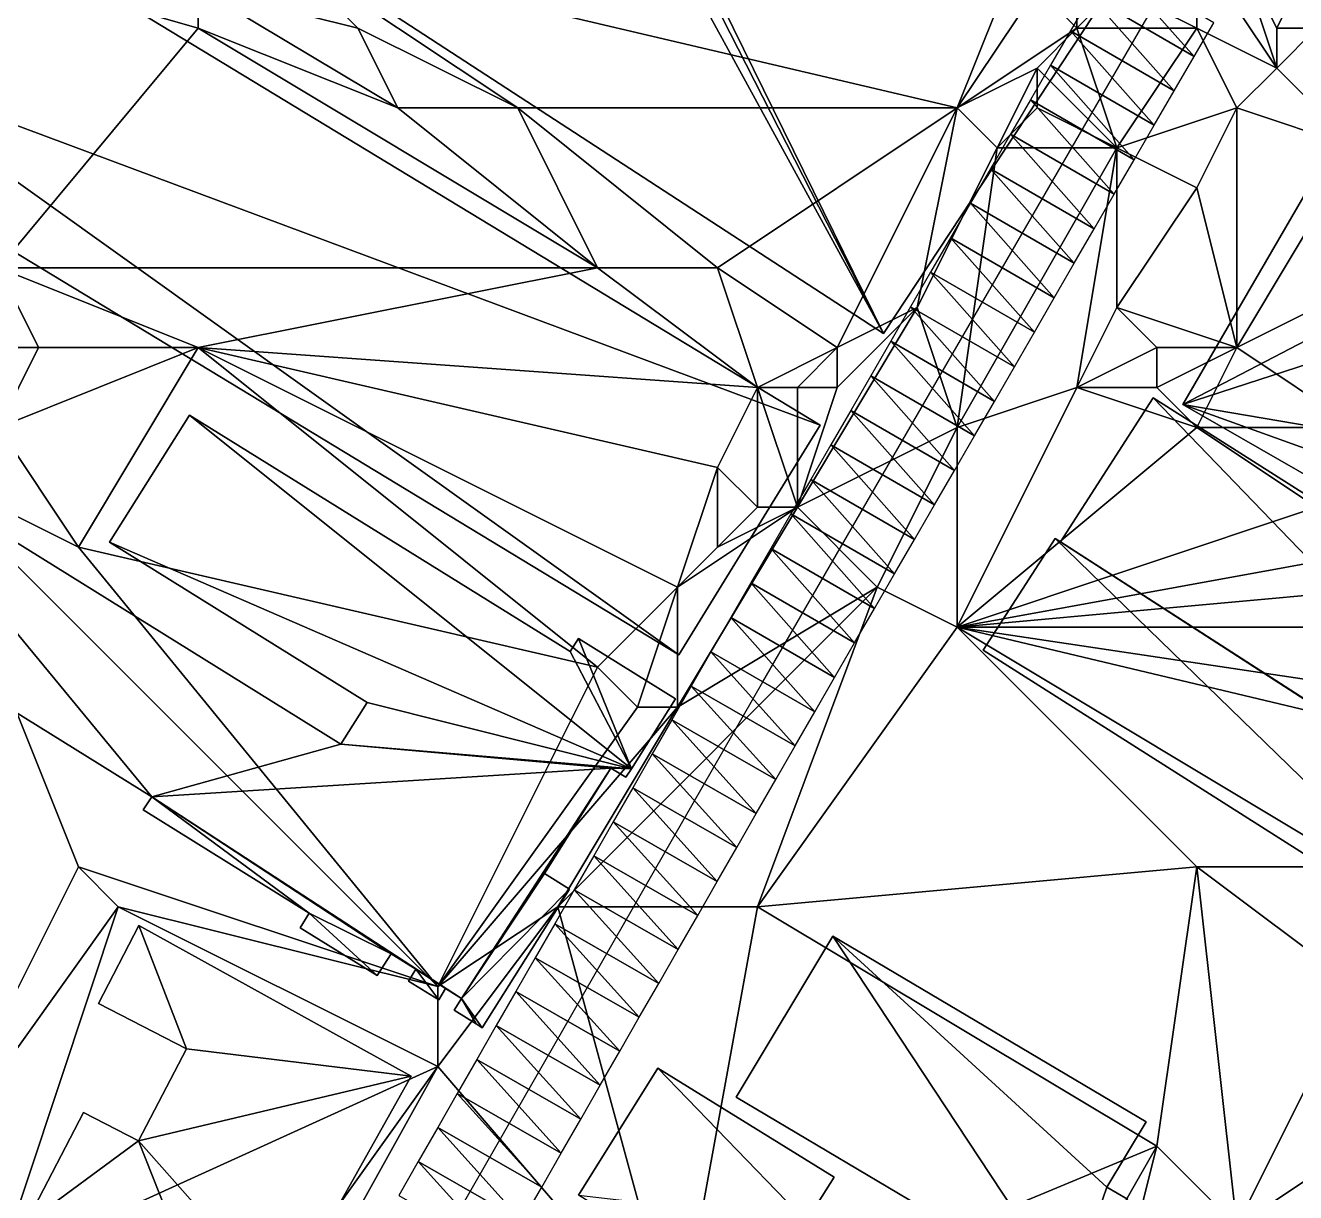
# Model space of a CAD drawing. Header units: metres. Extents: x -1103 to 901, y -902 to 905.
# Drawn here: x -886.7 to -823.1, y -72.3 to -13.9 of the extents above; entities that cross this region are included whole.
import ezdxf

# ---------------------------------------------------------------- set-up
doc = ezdxf.new("R2010")
doc.units = ezdxf.units.M
for name, color, linetype in [('OSM_BUILDING_FOOTPRINTS', 7, 'CONTINUOUS'), ('OSM_BUILDING_ROOFS', 1, 'CONTINUOUS'), ('OSM_BUILDING_WALLS', 8, 'CONTINUOUS'), ('OSM_ROAD_AXES', 2, 'CONTINUOUS'), ('OSM_ROAD_SURFACE', 9, 'CONTINUOUS'), ('OSM_TERRAIN', 3, 'CONTINUOUS')]:
    doc.layers.add(name, color=color, linetype=linetype)

msp = doc.modelspace()

# ---------------------------------------------------------------- linework, layer by layer
at = {"layer": 'OSM_BUILDING_FOOTPRINTS'}
for points in [[(-883.181, -3.579, 16.852), (-869.265, 17.51, 16.852), (-866.722, 15.852, 16.852), (-866.236, 16.581, 16.852), (-829.294, -7.471, 16.852), (-843.686, -29.291, 16.852), (-883.181, -3.579, 16.852)], [(-897.33, -14.594, 20.009), (-892.256, -6.344, 20.009), (-846.858, -33.88, 20.009), (-853.932, -45.393, 20.009), (-897.33, -19.073, 20.009), (-895.329, -15.811, 20.009), (-897.33, -14.594, 20.009)], [(-821.026, -19.625, 17.142), (-812.592, -24.469, 17.142), (-808.192, -26.99, 17.142), (-808.026, -26.691, 17.142), (-806.302, -27.676, 17.142), (-808.203, -30.949, 17.142), (-809.983, -29.921, 17.142), (-809.961, -29.876, 17.142), (-813.421, -27.897, 17.142), (-817.411, -34.776, 17.142), (-807.396, -40.515, 17.142), (-809.386, -43.932, 17.142), (-828.708, -32.852, 17.142), (-821.026, -19.625, 17.142)], [(-838.689, -45.16, 19.183), (-835.097, -39.565, 19.183), (-834.832, -39.73, 19.183), (-830.189, -32.52, 19.183), (-799.448, -52.027, 19.183), (-804.224, -59.448, 19.183), (-808.214, -56.905, 19.183), (-811.685, -62.301, 19.183), (-838.689, -45.16, 19.183)], [(-882.992, -62.856, 20.178), (-880.969, -58.941, 20.178), (-867.329, -66.483, 20.178), (-873.74, -77.907, 20.178), (-877.2, -79.289, 20.178), (-886.64, -73.893, 20.178), (-883.744, -68.308, 20.178), (-880.991, -69.723, 20.178), (-878.593, -65.112, 20.178), (-882.992, -62.856, 20.178)], [(-851.058, -67.533, 20.07), (-846.217, -59.482, 20.07), (-830.542, -68.782, 20.07), (-832.499, -72.045, 20.07), (-831.471, -72.653, 20.07), (-834.356, -77.453, 20.07), (-851.058, -67.533, 20.07)], [(-850.14, -77.895, 20.048), (-858.961, -72.443, 20.048), (-854.982, -66.095, 20.048), (-846.161, -71.547, 20.048), (-847.565, -73.77, 20.048), (-846.172, -74.633, 20.048), (-848.759, -78.758, 20.048), (-850.14, -77.895, 20.048)]]:
    msp.add_polyline3d(points, close=True, dxfattribs=at)
msp.add_polyline3d([(-894.765, -35.009, 20.182), (-870.855, -49.861, 20.182), (-869.54, -47.771, 20.182), (-882.44, -39.753, 20.182), (-878.427, -33.383, 20.182), (-859.371, -45.227, 20.182), (-858.951, -44.564, 20.182), (-854.098, -47.583, 20.182), (-854.098, -47.583, 20.182), (-856.309, -51.088, 20.182), (-856.585, -51.52, 20.182), (-857.337, -51.055, 20.182), (-860.664, -56.341, 20.182), (-859.415, -57.116, 20.182), (-863.781, -64.061, 20.182), (-864.079, -63.873, 20.182), (-865.185, -63.187, 20.182), (-864.809, -62.601, 20.182), (-865.616, -62.103, 20.182), (-865.958, -62.667, 20.182), (-867.473, -61.727, 20.182), (-867.097, -61.13, 20.182), (-867.329, -60.986, 20.182), (-868.346, -60.356, 20.182), (-869.042, -61.451, 20.182), (-872.9, -59.051, 20.182), (-872.447, -58.321, 20.182), (-880.748, -53.157, 20.182), (-880.328, -52.493, 20.182), (-908.317, -35.109, 20.182)], dxfattribs=at)
at = {"layer": 'OSM_BUILDING_ROOFS'}
for points in [[(-869.265, 17.51, 60.452), (-883.181, -3.579, 60.452), (-843.686, -29.291, 60.452)], [(-843.686, -29.291, 60.452), (-866.722, 15.852, 60.452), (-869.265, 17.51, 60.452)], [(-843.686, -29.291, 60.452), (-866.236, 16.581, 60.452), (-866.722, 15.852, 60.452)], [(-843.686, -29.291, 60.452), (-829.294, -7.471, 60.452), (-866.236, 16.581, 60.452)], [(-895.329, -15.811, 44.409), (-846.858, -33.88, 44.409), (-892.256, -6.344, 44.409)], [(-895.329, -15.811, 44.409), (-897.33, -19.073, 44.409), (-853.932, -45.393, 44.409)], [(-895.329, -15.811, 44.409), (-853.932, -45.393, 44.409), (-846.858, -33.88, 44.409)], [(-812.592, -24.469, 28.742), (-821.026, -19.625, 28.742), (-828.708, -32.852, 28.742)], [(-812.592, -24.469, 28.742), (-828.708, -32.852, 28.742), (-813.421, -27.897, 28.742)], [(-828.708, -32.852, 28.742), (-817.411, -34.776, 28.742), (-813.421, -27.897, 28.742)], [(-804.224, -59.448, 40.383), (-830.189, -32.52, 40.383), (-834.832, -39.73, 40.383)], [(-804.224, -59.448, 40.383), (-799.448, -52.027, 40.383), (-830.189, -32.52, 40.383)], [(-828.708, -32.852, 28.742), (-809.386, -43.932, 28.742), (-807.396, -40.515, 28.742)], [(-828.708, -32.852, 28.742), (-807.396, -40.515, 28.742), (-817.411, -34.776, 28.742)], [(-856.309, -51.088, 41.382), (-878.427, -33.383, 41.382), (-882.44, -39.753, 41.382)], [(-856.309, -51.088, 41.382), (-859.371, -45.227, 41.382), (-878.427, -33.383, 41.382)], [(-894.765, -35.009, 41.382), (-908.317, -35.109, 41.382), (-880.328, -52.493, 41.382)], [(-880.328, -52.493, 41.382), (-870.855, -49.861, 41.382), (-894.765, -35.009, 41.382)], [(-856.309, -51.088, 41.382), (-882.44, -39.753, 41.382), (-869.54, -47.771, 41.382)], [(-835.097, -39.565, 40.383), (-838.689, -45.16, 40.383), (-811.685, -62.301, 40.383)], [(-835.097, -39.565, 40.383), (-811.685, -62.301, 40.383), (-808.214, -56.905, 40.383)], [(-835.097, -39.565, 40.383), (-808.214, -56.905, 40.383), (-804.224, -59.448, 40.383)], [(-804.224, -59.448, 40.383), (-834.832, -39.73, 40.383), (-835.097, -39.565, 40.383)], [(-856.309, -51.088, 41.382), (-858.951, -44.564, 41.382), (-859.371, -45.227, 41.382)], [(-856.309, -51.088, 41.382), (-854.098, -47.583, 41.382), (-858.951, -44.564, 41.382)], [(-856.309, -51.088, 41.382), (-869.54, -47.771, 41.382), (-870.855, -49.861, 41.382)], [(-880.328, -52.493, 41.382), (-857.337, -51.055, 41.382), (-870.855, -49.861, 41.382)], [(-857.337, -51.055, 41.382), (-856.309, -51.088, 41.382), (-870.855, -49.861, 41.382)], [(-880.328, -52.493, 41.382), (-864.809, -62.601, 41.382), (-857.337, -51.055, 41.382)], [(-864.809, -62.601, 41.382), (-860.664, -56.341, 41.382), (-857.337, -51.055, 41.382)], [(-857.337, -51.055, 41.382), (-856.585, -51.52, 41.382), (-856.309, -51.088, 41.382)], [(-880.328, -52.493, 41.382), (-880.748, -53.157, 41.382), (-872.447, -58.321, 41.382)], [(-880.328, -52.493, 41.382), (-872.447, -58.321, 41.382), (-868.346, -60.356, 41.382)], [(-880.328, -52.493, 41.382), (-868.346, -60.356, 41.382), (-867.097, -61.13, 41.382)], [(-880.328, -52.493, 41.382), (-867.097, -61.13, 41.382), (-864.809, -62.601, 41.382)], [(-864.809, -62.601, 41.382), (-859.415, -57.116, 41.382), (-860.664, -56.341, 41.382)], [(-864.809, -62.601, 41.382), (-863.781, -64.061, 41.382), (-859.415, -57.116, 41.382)], [(-872.447, -58.321, 41.382), (-872.9, -59.051, 41.382), (-869.042, -61.451, 41.382)], [(-872.447, -58.321, 41.382), (-869.042, -61.451, 41.382), (-868.346, -60.356, 41.382)], [(-880.969, -58.941, 28.578), (-882.992, -62.856, 28.578), (-878.593, -65.112, 28.578)], [(-867.329, -66.483, 28.578), (-880.969, -58.941, 28.578), (-878.593, -65.112, 28.578)], [(-846.217, -59.482, 47.67), (-851.058, -67.533, 47.67), (-834.356, -77.453, 47.67)], [(-832.499, -72.045, 47.67), (-830.542, -68.782, 47.67), (-846.217, -59.482, 47.67)], [(-832.499, -72.045, 47.67), (-846.217, -59.482, 47.67), (-834.356, -77.453, 47.67)], [(-868.346, -60.356, 41.382), (-867.329, -60.986, 41.382), (-867.097, -61.13, 41.382)], [(-867.097, -61.13, 41.382), (-867.473, -61.727, 41.382), (-865.958, -62.667, 41.382)], [(-867.097, -61.13, 41.382), (-865.958, -62.667, 41.382), (-865.616, -62.103, 41.382)], [(-867.097, -61.13, 41.382), (-865.616, -62.103, 41.382), (-864.809, -62.601, 41.382)], [(-864.809, -62.601, 41.382), (-865.185, -63.187, 41.382), (-864.079, -63.873, 41.382)], [(-864.809, -62.601, 41.382), (-864.079, -63.873, 41.382), (-863.781, -64.061, 41.382)], [(-867.329, -66.483, 28.578), (-878.593, -65.112, 28.578), (-880.991, -69.723, 28.578)], [(-847.565, -73.77, 30.048), (-854.982, -66.095, 30.048), (-858.961, -72.443, 30.048)], [(-847.565, -73.77, 30.048), (-846.161, -71.547, 30.048), (-854.982, -66.095, 30.048)], [(-880.991, -69.723, 28.578), (-873.74, -77.907, 28.578), (-867.329, -66.483, 28.578)], [(-880.991, -69.723, 28.578), (-883.744, -68.308, 28.578), (-886.64, -73.893, 28.578)], [(-880.991, -69.723, 28.578), (-886.64, -73.893, 28.578), (-877.2, -79.289, 28.578)], [(-880.991, -69.723, 28.578), (-877.2, -79.289, 28.578), (-873.74, -77.907, 28.578)], [(-834.356, -77.453, 47.67), (-831.471, -72.653, 47.67), (-832.499, -72.045, 47.67)]]:
    msp.add_3dface(points, dxfattribs=at)
at = {"layer": 'OSM_BUILDING_WALLS'}
for points in [[(-883.181, -3.579, 16.852), (-843.686, -29.291, 16.852), (-843.686, -29.291, 60.452)], [(-883.181, -3.579, 16.852), (-843.686, -29.291, 60.452), (-883.181, -3.579, 60.452)], [(-846.858, -33.88, 20.009), (-892.256, -6.344, 20.009), (-892.256, -6.344, 44.409)], [(-846.858, -33.88, 20.009), (-892.256, -6.344, 44.409), (-846.858, -33.88, 44.409)], [(-843.686, -29.291, 16.852), (-829.294, -7.471, 16.852), (-829.294, -7.471, 60.452)], [(-843.686, -29.291, 16.852), (-829.294, -7.471, 60.452), (-843.686, -29.291, 60.452)], [(-897.33, -19.073, 20.009), (-853.932, -45.393, 20.009), (-853.932, -45.393, 44.409)], [(-897.33, -19.073, 20.009), (-853.932, -45.393, 44.409), (-897.33, -19.073, 44.409)], [(-821.026, -19.625, 17.142), (-828.708, -32.852, 17.142), (-828.708, -32.852, 28.742)], [(-821.026, -19.625, 17.142), (-828.708, -32.852, 28.742), (-821.026, -19.625, 28.742)], [(-830.189, -32.52, 19.183), (-834.832, -39.73, 19.183), (-834.832, -39.73, 40.383)], [(-830.189, -32.52, 19.183), (-834.832, -39.73, 40.383), (-830.189, -32.52, 40.383)], [(-799.448, -52.027, 19.183), (-830.189, -32.52, 19.183), (-830.189, -32.52, 40.383)], [(-799.448, -52.027, 19.183), (-830.189, -32.52, 40.383), (-799.448, -52.027, 40.383)], [(-828.708, -32.852, 17.142), (-809.386, -43.932, 17.142), (-809.386, -43.932, 28.742)], [(-828.708, -32.852, 17.142), (-809.386, -43.932, 28.742), (-828.708, -32.852, 28.742)], [(-878.427, -33.383, 20.182), (-882.44, -39.753, 20.182), (-882.44, -39.753, 41.382)], [(-878.427, -33.383, 20.182), (-882.44, -39.753, 41.382), (-878.427, -33.383, 41.382)], [(-859.371, -45.227, 20.182), (-878.427, -33.383, 20.182), (-878.427, -33.383, 41.382)], [(-859.371, -45.227, 20.182), (-878.427, -33.383, 41.382), (-859.371, -45.227, 41.382)], [(-853.932, -45.393, 20.009), (-846.858, -33.88, 20.009), (-846.858, -33.88, 44.409)], [(-853.932, -45.393, 20.009), (-846.858, -33.88, 44.409), (-853.932, -45.393, 44.409)], [(-908.317, -35.109, 20.182), (-880.328, -52.493, 20.182), (-880.328, -52.493, 41.382)], [(-908.317, -35.109, 20.182), (-880.328, -52.493, 41.382), (-908.317, -35.109, 41.382)], [(-870.855, -49.861, 20.182), (-894.765, -35.009, 20.182), (-894.765, -35.009, 41.382)], [(-870.855, -49.861, 20.182), (-894.765, -35.009, 41.382), (-870.855, -49.861, 41.382)], [(-882.44, -39.753, 20.182), (-869.54, -47.771, 20.182), (-869.54, -47.771, 41.382)], [(-882.44, -39.753, 20.182), (-869.54, -47.771, 41.382), (-882.44, -39.753, 41.382)], [(-835.097, -39.565, 19.183), (-838.689, -45.16, 19.183), (-838.689, -45.16, 40.383)], [(-835.097, -39.565, 19.183), (-838.689, -45.16, 40.383), (-835.097, -39.565, 40.383)], [(-834.832, -39.73, 19.183), (-835.097, -39.565, 19.183), (-835.097, -39.565, 40.383)], [(-834.832, -39.73, 19.183), (-835.097, -39.565, 40.383), (-834.832, -39.73, 40.383)], [(-858.951, -44.564, 20.182), (-859.371, -45.227, 20.182), (-859.371, -45.227, 41.382)], [(-858.951, -44.564, 20.182), (-859.371, -45.227, 41.382), (-858.951, -44.564, 41.382)], [(-854.098, -47.583, 20.182), (-858.951, -44.564, 20.182), (-858.951, -44.564, 41.382)], [(-854.098, -47.583, 20.182), (-858.951, -44.564, 41.382), (-854.098, -47.583, 41.382)], [(-838.689, -45.16, 19.183), (-811.685, -62.301, 19.183), (-811.685, -62.301, 40.383)], [(-838.689, -45.16, 19.183), (-811.685, -62.301, 40.383), (-838.689, -45.16, 40.383)], [(-856.309, -51.088, 20.182), (-854.098, -47.583, 20.182), (-854.098, -47.583, 41.382)], [(-856.309, -51.088, 20.182), (-854.098, -47.583, 41.382), (-856.309, -51.088, 41.382)], [(-869.54, -47.771, 20.182), (-870.855, -49.861, 20.182), (-870.855, -49.861, 41.382)], [(-869.54, -47.771, 20.182), (-870.855, -49.861, 41.382), (-869.54, -47.771, 41.382)], [(-860.664, -56.341, 20.182), (-857.337, -51.055, 20.182), (-857.337, -51.055, 41.382)], [(-860.664, -56.341, 20.182), (-857.337, -51.055, 41.382), (-860.664, -56.341, 41.382)], [(-857.337, -51.055, 20.182), (-856.585, -51.52, 20.182), (-856.585, -51.52, 41.382)], [(-857.337, -51.055, 20.182), (-856.585, -51.52, 41.382), (-857.337, -51.055, 41.382)], [(-856.585, -51.52, 20.182), (-856.309, -51.088, 20.182), (-856.309, -51.088, 41.382)], [(-856.585, -51.52, 20.182), (-856.309, -51.088, 41.382), (-856.585, -51.52, 41.382)], [(-880.328, -52.493, 20.182), (-880.748, -53.157, 20.182), (-880.748, -53.157, 41.382)], [(-880.328, -52.493, 20.182), (-880.748, -53.157, 41.382), (-880.328, -52.493, 41.382)], [(-880.748, -53.157, 20.182), (-872.447, -58.321, 20.182), (-872.447, -58.321, 41.382)], [(-880.748, -53.157, 20.182), (-872.447, -58.321, 41.382), (-880.748, -53.157, 41.382)], [(-859.415, -57.116, 20.182), (-860.664, -56.341, 20.182), (-860.664, -56.341, 41.382)], [(-859.415, -57.116, 20.182), (-860.664, -56.341, 41.382), (-859.415, -57.116, 41.382)], [(-863.781, -64.061, 20.182), (-859.415, -57.116, 20.182), (-859.415, -57.116, 41.382)], [(-863.781, -64.061, 20.182), (-859.415, -57.116, 41.382), (-863.781, -64.061, 41.382)], [(-872.447, -58.321, 20.182), (-872.9, -59.051, 20.182), (-872.9, -59.051, 41.382)], [(-872.447, -58.321, 20.182), (-872.9, -59.051, 41.382), (-872.447, -58.321, 41.382)], [(-880.969, -58.941, 20.178), (-882.992, -62.856, 20.178), (-882.992, -62.856, 28.578)], [(-880.969, -58.941, 20.178), (-882.992, -62.856, 28.578), (-880.969, -58.941, 28.578)], [(-867.329, -66.483, 20.178), (-880.969, -58.941, 20.178), (-880.969, -58.941, 28.578)], [(-867.329, -66.483, 20.178), (-880.969, -58.941, 28.578), (-867.329, -66.483, 28.578)], [(-872.9, -59.051, 20.182), (-869.042, -61.451, 20.182), (-869.042, -61.451, 41.382)], [(-872.9, -59.051, 20.182), (-869.042, -61.451, 41.382), (-872.9, -59.051, 41.382)], [(-846.217, -59.482, 20.07), (-851.058, -67.533, 20.07), (-851.058, -67.533, 47.67)], [(-846.217, -59.482, 20.07), (-851.058, -67.533, 47.67), (-846.217, -59.482, 47.67)], [(-830.542, -68.782, 20.07), (-846.217, -59.482, 20.07), (-846.217, -59.482, 47.67)], [(-830.542, -68.782, 20.07), (-846.217, -59.482, 47.67), (-830.542, -68.782, 47.67)], [(-869.042, -61.451, 20.182), (-868.346, -60.356, 20.182), (-868.346, -60.356, 41.382)], [(-869.042, -61.451, 20.182), (-868.346, -60.356, 41.382), (-869.042, -61.451, 41.382)], [(-868.346, -60.356, 20.182), (-867.329, -60.986, 20.182), (-867.329, -60.986, 41.382)], [(-868.346, -60.356, 20.182), (-867.329, -60.986, 41.382), (-868.346, -60.356, 41.382)], [(-867.329, -60.986, 20.182), (-867.097, -61.13, 20.182), (-867.097, -61.13, 41.382)], [(-867.329, -60.986, 20.182), (-867.097, -61.13, 41.382), (-867.329, -60.986, 41.382)], [(-867.097, -61.13, 20.182), (-867.473, -61.727, 20.182), (-867.473, -61.727, 41.382)], [(-867.097, -61.13, 20.182), (-867.473, -61.727, 41.382), (-867.097, -61.13, 41.382)], [(-867.473, -61.727, 20.182), (-865.958, -62.667, 20.182), (-865.958, -62.667, 41.382)], [(-867.473, -61.727, 20.182), (-865.958, -62.667, 41.382), (-867.473, -61.727, 41.382)], [(-865.958, -62.667, 20.182), (-865.616, -62.103, 20.182), (-865.616, -62.103, 41.382)], [(-865.958, -62.667, 20.182), (-865.616, -62.103, 41.382), (-865.958, -62.667, 41.382)], [(-865.616, -62.103, 20.182), (-864.809, -62.601, 20.182), (-864.809, -62.601, 41.382)], [(-865.616, -62.103, 20.182), (-864.809, -62.601, 41.382), (-865.616, -62.103, 41.382)], [(-882.992, -62.856, 20.178), (-878.593, -65.112, 20.178), (-878.593, -65.112, 28.578)], [(-882.992, -62.856, 20.178), (-878.593, -65.112, 28.578), (-882.992, -62.856, 28.578)], [(-864.809, -62.601, 20.182), (-865.185, -63.187, 20.182), (-865.185, -63.187, 41.382)], [(-864.809, -62.601, 20.182), (-865.185, -63.187, 41.382), (-864.809, -62.601, 41.382)], [(-865.185, -63.187, 20.182), (-864.079, -63.873, 20.182), (-864.079, -63.873, 41.382)], [(-865.185, -63.187, 20.182), (-864.079, -63.873, 41.382), (-865.185, -63.187, 41.382)], [(-864.079, -63.873, 20.182), (-863.781, -64.061, 20.182), (-863.781, -64.061, 41.382)], [(-864.079, -63.873, 20.182), (-863.781, -64.061, 41.382), (-864.079, -63.873, 41.382)], [(-878.593, -65.112, 20.178), (-880.991, -69.723, 20.178), (-880.991, -69.723, 28.578)], [(-878.593, -65.112, 20.178), (-880.991, -69.723, 28.578), (-878.593, -65.112, 28.578)], [(-854.982, -66.095, 20.048), (-858.961, -72.443, 20.048), (-858.961, -72.443, 30.048)], [(-854.982, -66.095, 20.048), (-858.961, -72.443, 30.048), (-854.982, -66.095, 30.048)], [(-846.161, -71.547, 20.048), (-854.982, -66.095, 20.048), (-854.982, -66.095, 30.048)], [(-846.161, -71.547, 20.048), (-854.982, -66.095, 30.048), (-846.161, -71.547, 30.048)], [(-873.74, -77.907, 20.178), (-867.329, -66.483, 20.178), (-867.329, -66.483, 28.578)], [(-873.74, -77.907, 20.178), (-867.329, -66.483, 28.578), (-873.74, -77.907, 28.578)], [(-851.058, -67.533, 20.07), (-834.356, -77.453, 20.07), (-834.356, -77.453, 47.67)], [(-851.058, -67.533, 20.07), (-834.356, -77.453, 47.67), (-851.058, -67.533, 47.67)], [(-883.744, -68.308, 20.178), (-886.64, -73.893, 20.178), (-886.64, -73.893, 28.578)], [(-883.744, -68.308, 20.178), (-886.64, -73.893, 28.578), (-883.744, -68.308, 28.578)], [(-880.991, -69.723, 20.178), (-883.744, -68.308, 20.178), (-883.744, -68.308, 28.578)], [(-880.991, -69.723, 20.178), (-883.744, -68.308, 28.578), (-880.991, -69.723, 28.578)], [(-832.499, -72.045, 20.07), (-830.542, -68.782, 20.07), (-830.542, -68.782, 47.67)], [(-832.499, -72.045, 20.07), (-830.542, -68.782, 47.67), (-832.499, -72.045, 47.67)], [(-847.565, -73.77, 20.048), (-846.161, -71.547, 20.048), (-846.161, -71.547, 30.048)], [(-847.565, -73.77, 20.048), (-846.161, -71.547, 30.048), (-847.565, -73.77, 30.048)], [(-831.471, -72.653, 20.07), (-832.499, -72.045, 20.07), (-832.499, -72.045, 47.67)], [(-831.471, -72.653, 20.07), (-832.499, -72.045, 47.67), (-831.471, -72.653, 47.67)]]:
    msp.add_3dface(points, dxfattribs=at)
at = {"layer": 'OSM_ROAD_AXES'}
msp.add_polyline3d([(-971.374, -249.688, 19.736), (-946.018, -209.72, 20.933), (-932.522, -188.951, 19.909), (-923.535, -174.287, 19.537), (-875.121, -90.956, 21.741), (-849.732, -46.742, 21.958), (-830.731, -13.908, 20.024), (-809.84, 21.703, 16.404), (-809.409, 22.466, 16.407)], dxfattribs=at)
at = {"layer": 'OSM_ROAD_SURFACE'}
for points in [[(-828.139, -15.418, 19.847), (-832.324, -10.694, 20.022), (-833.323, -12.397, 20.305)], [(-828.139, -15.418, 19.847), (-827.149, -13.73, 19.596), (-832.324, -10.694, 20.022)], [(-829.134, -17.138, 19.931), (-833.323, -12.397, 20.305), (-834.328, -14.133, 20.26)], [(-829.134, -17.138, 19.931), (-828.139, -15.418, 19.847), (-833.323, -12.397, 20.305)], [(-830.135, -18.866, 20.016), (-834.328, -14.133, 20.26), (-835.328, -15.861, 20.464)], [(-830.135, -18.866, 20.016), (-829.134, -17.138, 19.931), (-834.328, -14.133, 20.26)], [(-831.135, -20.595, 20.238), (-835.328, -15.861, 20.464), (-836.328, -17.589, 20.49)], [(-831.135, -20.595, 20.238), (-830.135, -18.866, 20.016), (-835.328, -15.861, 20.464)], [(-832.135, -22.323, 20.453), (-836.328, -17.589, 20.49), (-837.328, -19.318, 20.566)], [(-832.135, -22.323, 20.453), (-831.135, -20.595, 20.238), (-836.328, -17.589, 20.49)], [(-833.135, -24.051, 20.621), (-837.328, -19.318, 20.566), (-838.328, -21.046, 20.715)], [(-833.135, -24.051, 20.621), (-832.135, -22.323, 20.453), (-837.328, -19.318, 20.566)], [(-834.135, -25.779, 20.74), (-838.328, -21.046, 20.715), (-839.328, -22.774, 20.809)], [(-834.135, -25.779, 20.74), (-833.135, -24.051, 20.621), (-838.328, -21.046, 20.715)], [(-835.135, -27.507, 20.859), (-839.328, -22.774, 20.809), (-840.328, -24.502, 20.937)], [(-835.135, -27.507, 20.859), (-834.135, -25.779, 20.74), (-839.328, -22.774, 20.809)], [(-836.135, -29.235, 20.978), (-840.328, -24.502, 20.937), (-841.328, -26.23, 21.09)], [(-836.135, -29.235, 20.978), (-835.135, -27.507, 20.859), (-840.328, -24.502, 20.937)], [(-837.135, -30.963, 21.097), (-841.328, -26.23, 21.09), (-842.328, -27.958, 21.165)], [(-837.135, -30.963, 21.097), (-836.135, -29.235, 20.978), (-841.328, -26.23, 21.09)], [(-838.135, -32.692, 21.216), (-842.328, -27.958, 21.165), (-843.328, -29.686, 21.297)], [(-838.135, -32.692, 21.216), (-837.135, -30.963, 21.097), (-842.328, -27.958, 21.165)], [(-839.135, -34.42, 21.339), (-843.328, -29.686, 21.297), (-844.328, -31.414, 21.402)], [(-839.135, -34.42, 21.339), (-838.135, -32.692, 21.216), (-843.328, -29.686, 21.297)], [(-840.135, -36.148, 21.462), (-844.328, -31.414, 21.402), (-845.328, -33.143, 21.508)], [(-840.135, -36.148, 21.462), (-839.135, -34.42, 21.339), (-844.328, -31.414, 21.402)], [(-841.135, -37.876, 21.559), (-845.328, -33.143, 21.508), (-846.328, -34.871, 21.613)], [(-841.135, -37.876, 21.559), (-840.135, -36.148, 21.462), (-845.328, -33.143, 21.508)], [(-842.135, -39.604, 21.657), (-846.328, -34.871, 21.613), (-847.328, -36.599, 21.718)], [(-842.135, -39.604, 21.657), (-841.135, -37.876, 21.559), (-846.328, -34.871, 21.613)], [(-843.135, -41.332, 21.754), (-847.328, -36.599, 21.718), (-848.328, -38.327, 21.83)], [(-843.135, -41.332, 21.754), (-842.135, -39.604, 21.657), (-847.328, -36.599, 21.718)], [(-844.135, -43.06, 21.83), (-848.328, -38.327, 21.83), (-849.328, -40.055, 21.881)], [(-844.135, -43.06, 21.83), (-843.135, -41.332, 21.754), (-848.328, -38.327, 21.83)], [(-845.135, -44.788, 21.88), (-849.328, -40.055, 21.881), (-850.328, -41.783, 21.933)], [(-845.135, -44.788, 21.88), (-844.135, -43.06, 21.83), (-849.328, -40.055, 21.881)], [(-846.135, -46.517, 21.913), (-850.328, -41.783, 21.933), (-851.328, -43.511, 21.985)], [(-846.135, -46.517, 21.913), (-845.135, -44.788, 21.88), (-850.328, -41.783, 21.933)], [(-847.133, -48.24, 21.946), (-851.328, -43.511, 21.985), (-852.331, -45.244, 22.042)], [(-847.133, -48.24, 21.946), (-846.135, -46.517, 21.913), (-851.328, -43.511, 21.985)], [(-848.107, -49.937, 21.978), (-852.331, -45.244, 22.042), (-853.31, -46.949, 22.107)], [(-848.107, -49.937, 21.978), (-847.133, -48.24, 21.946), (-852.331, -45.244, 22.042)], [(-849.083, -51.637, 22.01), (-853.31, -46.949, 22.107), (-854.286, -48.649, 22.154)], [(-849.083, -51.637, 22.01), (-848.107, -49.937, 21.978), (-853.31, -46.949, 22.107)], [(-850.06, -53.338, 22.042), (-854.286, -48.649, 22.154), (-855.263, -50.35, 22.177)], [(-850.06, -53.338, 22.042), (-849.083, -51.637, 22.01), (-854.286, -48.649, 22.154)], [(-851.036, -55.038, 22.074), (-855.263, -50.35, 22.177), (-856.24, -52.05, 22.201)], [(-851.036, -55.038, 22.074), (-850.06, -53.338, 22.042), (-855.263, -50.35, 22.177)], [(-852.013, -56.739, 22.106), (-856.24, -52.05, 22.201), (-857.216, -53.751, 22.225)], [(-852.013, -56.739, 22.106), (-851.036, -55.038, 22.074), (-856.24, -52.05, 22.201)], [(-852.989, -58.439, 22.134), (-857.216, -53.751, 22.225), (-858.193, -55.451, 22.248)], [(-852.989, -58.439, 22.134), (-852.013, -56.739, 22.106), (-857.216, -53.751, 22.225)], [(-853.966, -60.14, 22.149), (-858.193, -55.451, 22.248), (-859.169, -57.152, 22.272)], [(-853.966, -60.14, 22.149), (-852.989, -58.439, 22.134), (-858.193, -55.451, 22.248)], [(-854.942, -61.84, 22.165), (-859.169, -57.152, 22.272), (-860.146, -58.853, 22.287)], [(-854.942, -61.84, 22.165), (-853.966, -60.14, 22.149), (-859.169, -57.152, 22.272)], [(-855.919, -63.541, 22.18), (-860.146, -58.853, 22.287), (-861.122, -60.553, 22.273)], [(-855.919, -63.541, 22.18), (-854.942, -61.84, 22.165), (-860.146, -58.853, 22.287)], [(-856.896, -65.241, 22.196), (-861.122, -60.553, 22.273), (-862.099, -62.254, 22.258)], [(-856.896, -65.241, 22.196), (-855.919, -63.541, 22.18), (-861.122, -60.553, 22.273)], [(-857.872, -66.942, 22.205), (-862.099, -62.254, 22.258), (-863.075, -63.954, 22.243)], [(-857.872, -66.942, 22.205), (-856.896, -65.241, 22.196), (-862.099, -62.254, 22.258)], [(-858.849, -68.643, 22.19), (-863.075, -63.954, 22.243), (-864.052, -65.655, 22.228)], [(-858.849, -68.643, 22.19), (-857.872, -66.942, 22.205), (-863.075, -63.954, 22.243)], [(-859.825, -70.343, 22.175), (-864.052, -65.655, 22.228), (-865.028, -67.355, 22.212)], [(-859.825, -70.343, 22.175), (-858.849, -68.643, 22.19), (-864.052, -65.655, 22.228)], [(-860.802, -72.044, 22.16), (-865.028, -67.355, 22.212), (-866.005, -69.056, 22.176)], [(-860.802, -72.044, 22.16), (-859.825, -70.343, 22.175), (-865.028, -67.355, 22.212)], [(-861.778, -73.744, 22.125), (-866.005, -69.056, 22.176), (-866.981, -70.756, 22.141)], [(-861.778, -73.744, 22.125), (-860.802, -72.044, 22.16), (-866.005, -69.056, 22.176)], [(-862.755, -75.445, 22.09), (-866.981, -70.756, 22.141), (-867.958, -72.457, 22.106)], [(-862.755, -75.445, 22.09), (-861.778, -73.744, 22.125), (-866.981, -70.756, 22.141)]]:
    msp.add_3dface(points, dxfattribs=at)
at = {"layer": 'OSM_TERRAIN'}
for points in [[(-840, -18, 21.763), (-836, -8, 21.775), (-874, -10, 21.917)], [(-840, -18, 21.763), (-836, -12, 21.494), (-836, -8, 21.775)], [(-888, -26, 23.282), (-878, -14, 23.363), (-892, -10, 23.265)], [(-892, -10, 23.265), (-878, -14, 23.363), (-878, -12, 23.56)], [(-878, -12, 23.56), (-870, -14, 22.216), (-874, -10, 21.917)], [(-870, -14, 22.216), (-862, -18, 21.854), (-874, -10, 21.917)], [(-862, -18, 21.854), (-840, -18, 21.763), (-874, -10, 21.917)], [(-836, -12, 21.494), (-834, -14, 20.098), (-834, -10, 20.967)], [(-834, -14, 20.098), (-832, -12, 19.969), (-834, -10, 20.967)], [(-832, -12, 19.969), (-828, -14, 19.969), (-828, -10, 19.729)], [(-828, -14, 19.969), (-824, -16, 18.179), (-828, -10, 19.729)], [(-824, -16, 18.179), (-826, -10, 19.379), (-828, -10, 19.729)], [(-824, -16, 18.179), (-824, -14, 18.078), (-826, -10, 19.379)], [(-824, -14, 18.078), (-822, -10, 17.554), (-826, -10, 19.379)], [(-822, -14, 17.804), (-822, -10, 17.554), (-824, -14, 18.078)], [(-878, -14, 23.363), (-868, -18, 22.92), (-878, -12, 23.56)], [(-868, -18, 22.92), (-870, -14, 22.216), (-878, -12, 23.56)], [(-840, -18, 21.763), (-834, -14, 20.098), (-836, -12, 21.494)], [(-834, -14, 20.098), (-828, -14, 19.969), (-832, -12, 19.969)], [(-888, -26, 23.282), (-858, -26, 23.034), (-878, -14, 23.363)], [(-878, -14, 23.363), (-858, -26, 23.034), (-868, -18, 22.92)], [(-868, -18, 22.92), (-862, -18, 21.854), (-870, -14, 22.216)], [(-836, -16, 20.498), (-834, -14, 20.098), (-840, -18, 21.763)], [(-832, -20, 20.448), (-834, -14, 20.098), (-836, -16, 20.498)], [(-832, -20, 20.448), (-828, -14, 19.969), (-834, -14, 20.098)], [(-832, -20, 20.448), (-826, -18, 18.639), (-828, -14, 19.969)], [(-826, -18, 18.639), (-824, -16, 18.179), (-828, -14, 19.969)], [(-820, -20, 19.309), (-822, -14, 17.804), (-824, -16, 18.179)], [(-824, -16, 18.179), (-822, -14, 17.804), (-824, -14, 18.078)], [(-838, -20, 20.606), (-836, -16, 20.498), (-840, -18, 21.763)], [(-838, -20, 20.606), (-836, -18, 20.335), (-836, -16, 20.498)], [(-836, -18, 20.335), (-832, -20, 20.448), (-836, -16, 20.498)], [(-826, -18, 18.639), (-820, -20, 19.309), (-824, -16, 18.179)], [(-858, -26, 23.034), (-862, -18, 21.854), (-868, -18, 22.92)], [(-858, -26, 23.034), (-852, -26, 21.844), (-862, -18, 21.854)], [(-852, -26, 21.844), (-840, -18, 21.763), (-862, -18, 21.854)], [(-852, -26, 21.844), (-846, -30, 21.598), (-840, -18, 21.763)], [(-846, -30, 21.598), (-842, -28, 21.047), (-840, -18, 21.763)], [(-842, -28, 21.047), (-838, -20, 20.606), (-840, -18, 21.763)], [(-838, -20, 20.606), (-832, -20, 20.448), (-836, -18, 20.335)], [(-828, -22, 19.273), (-826, -18, 18.639), (-832, -20, 20.448)], [(-828, -22, 19.273), (-826, -30, 19.371), (-826, -18, 18.639)], [(-826, -30, 19.371), (-820, -20, 19.309), (-826, -18, 18.639)], [(-842, -28, 21.047), (-840, -34, 21.399), (-838, -20, 20.606)], [(-834, -32, 20.636), (-832, -20, 20.448), (-840, -34, 21.399)], [(-840, -34, 21.399), (-832, -20, 20.448), (-838, -20, 20.606)], [(-834, -32, 20.636), (-832, -28, 20.144), (-832, -20, 20.448)], [(-832, -28, 20.144), (-828, -22, 19.273), (-832, -20, 20.448)], [(-826, -30, 19.371), (-814, -24, 19.371), (-820, -20, 19.309)], [(-832, -28, 20.144), (-826, -30, 19.371), (-828, -22, 19.273)], [(-820, -34, 19.371), (-814, -24, 19.371), (-826, -30, 19.371)], [(-888, -30, 23.824), (-886, -30, 23.951), (-888, -26, 23.282)], [(-886, -30, 23.951), (-878, -30, 23.219), (-888, -26, 23.282)], [(-888, -26, 23.282), (-878, -30, 23.219), (-858, -26, 23.034)], [(-878, -30, 23.219), (-850, -32, 23.265), (-858, -26, 23.034)], [(-858, -26, 23.034), (-850, -32, 23.265), (-852, -26, 21.844)], [(-850, -32, 23.265), (-846, -30, 21.598), (-852, -26, 21.844)], [(-848, -38, 21.716), (-842, -28, 21.047), (-846, -32, 21.753)], [(-848, -38, 21.716), (-840, -34, 21.399), (-842, -28, 21.047)], [(-846, -32, 21.753), (-842, -28, 21.047), (-846, -30, 21.598)], [(-834, -32, 20.636), (-830, -30, 20.412), (-832, -28, 20.144)], [(-830, -30, 20.412), (-826, -30, 19.371), (-832, -28, 20.144)], [(-884, -40, 23.039), (-878, -30, 23.219), (-888, -34, 23.812)], [(-888, -34, 23.812), (-878, -30, 23.219), (-886, -30, 23.951)], [(-888, -30, 23.824), (-888, -34, 23.812), (-886, -30, 23.951)], [(-884, -40, 23.039), (-858, -46, 22.949), (-878, -30, 23.219)], [(-858, -46, 22.949), (-854, -42, 23.265), (-878, -30, 23.219)], [(-878, -30, 23.219), (-854, -42, 23.265), (-852, -36, 23.265)], [(-878, -30, 23.219), (-852, -36, 23.265), (-850, -32, 23.265)], [(-848, -32, 22.803), (-846, -30, 21.598), (-850, -32, 23.265)], [(-848, -32, 22.803), (-846, -32, 21.753), (-846, -30, 21.598)], [(-834, -32, 20.636), (-830, -32, 21.157), (-830, -30, 20.412)], [(-828, -34, 21.389), (-826, -30, 19.371), (-830, -32, 21.157)], [(-830, -32, 21.157), (-826, -30, 19.371), (-830, -30, 20.412)], [(-828, -34, 21.389), (-820, -34, 19.371), (-826, -30, 19.371)], [(-852, -36, 23.265), (-850, -38, 22.557), (-850, -32, 23.265)], [(-850, -38, 22.557), (-848, -38, 21.716), (-850, -32, 23.265)], [(-848, -38, 21.716), (-848, -32, 22.803), (-850, -32, 23.265)], [(-848, -38, 21.716), (-846, -32, 21.753), (-848, -32, 22.803)], [(-840, -44, 21.397), (-834, -32, 20.636), (-840, -34, 21.399)], [(-840, -44, 21.397), (-828, -34, 21.389), (-834, -32, 20.636)], [(-828, -34, 21.389), (-830, -32, 21.157), (-834, -32, 20.636)], [(-892, -36, 23.065), (-884, -40, 23.039), (-888, -34, 23.812)], [(-844, -42, 21.789), (-840, -34, 21.399), (-848, -38, 21.716)], [(-844, -42, 21.789), (-840, -44, 21.397), (-840, -34, 21.399)], [(-840, -44, 21.397), (-822, -38, 21.389), (-828, -34, 21.389)], [(-828, -34, 21.389), (-822, -38, 21.389), (-820, -34, 19.371)], [(-892, -72, 22.841), (-884, -56, 22.777), (-892, -36, 23.065)], [(-884, -56, 22.777), (-866, -62, 22.949), (-892, -36, 23.065)], [(-892, -36, 23.065), (-866, -62, 22.949), (-884, -40, 23.039)], [(-854, -42, 23.265), (-852, -40, 22.952), (-852, -36, 23.265)], [(-852, -40, 22.952), (-850, -38, 22.557), (-852, -36, 23.265)], [(-854, -48, 22.098), (-844, -42, 21.789), (-848, -38, 21.716)], [(-854, -48, 22.098), (-848, -38, 21.716), (-854, -42, 23.265)], [(-854, -42, 23.265), (-848, -38, 21.716), (-852, -40, 22.952)], [(-852, -40, 22.952), (-848, -38, 21.716), (-850, -38, 22.557)], [(-840, -44, 21.397), (-818, -40, 21.295), (-822, -38, 21.389)], [(-866, -62, 22.949), (-858, -46, 22.949), (-884, -40, 23.039)], [(-840, -44, 21.397), (-818, -42, 21.389), (-818, -40, 21.295)], [(-850, -58, 22.017), (-844, -42, 21.789), (-860, -58, 22.245)], [(-860, -58, 22.245), (-844, -42, 21.789), (-854, -48, 22.098)], [(-858, -46, 22.949), (-856, -48, 22.61), (-854, -42, 23.265)], [(-856, -48, 22.61), (-854, -48, 22.098), (-854, -42, 23.265)], [(-850, -58, 22.017), (-840, -44, 21.397), (-844, -42, 21.789)], [(-812, -44, 21.37), (-818, -42, 21.389), (-840, -44, 21.397)], [(-828, -56, 21.816), (-840, -44, 21.397), (-850, -58, 22.017)], [(-828, -56, 21.816), (-820, -56, 21.389), (-840, -44, 21.397)], [(-820, -56, 21.389), (-798, -54, 21.403), (-840, -44, 21.397)], [(-840, -44, 21.397), (-798, -54, 21.403), (-800, -50, 21.399)], [(-840, -44, 21.397), (-800, -50, 21.399), (-812, -44, 21.37)], [(-866, -62, 22.949), (-856, -48, 22.61), (-858, -46, 22.949)], [(-860, -58, 22.245), (-854, -48, 22.098), (-866, -62, 22.949)], [(-866, -62, 22.949), (-854, -48, 22.098), (-856, -48, 22.61)], [(-892, -72, 22.841), (-882, -58, 22.416), (-884, -56, 22.777)], [(-882, -58, 22.416), (-866, -62, 22.949), (-884, -56, 22.777)], [(-830, -70, 22.273), (-828, -56, 21.816), (-850, -58, 22.017)], [(-830, -70, 22.273), (-826, -74, 23.017), (-828, -56, 21.816)], [(-826, -74, 23.017), (-820, -62, 22.673), (-828, -56, 21.816)], [(-828, -56, 21.816), (-820, -62, 22.673), (-820, -56, 21.389)], [(-892, -72, 22.841), (-888, -76, 22.241), (-882, -58, 22.416)], [(-888, -76, 22.241), (-866, -66, 22.178), (-882, -58, 22.416)], [(-866, -66, 22.178), (-866, -62, 22.949), (-882, -58, 22.416)], [(-866, -66, 22.178), (-854, -80, 22.02), (-860, -58, 22.245)], [(-866, -66, 22.178), (-860, -58, 22.245), (-866, -62, 22.949)], [(-854, -80, 22.02), (-850, -58, 22.017), (-860, -58, 22.245)], [(-854, -80, 22.02), (-830, -70, 22.273), (-850, -58, 22.017)], [(-826, -74, 23.017), (-814, -66, 23.179), (-820, -62, 22.673)], [(-876, -80, 22.205), (-866, -66, 22.178), (-888, -76, 22.241)], [(-876, -84, 21.806), (-866, -66, 22.178), (-876, -80, 22.205)], [(-876, -84, 21.806), (-854, -80, 22.02), (-866, -66, 22.178)], [(-818, -86, 24.102), (-814, -66, 23.179), (-826, -74, 23.017)], [(-838, -84, 22.079), (-830, -70, 22.273), (-854, -80, 22.02)], [(-838, -84, 22.079), (-834, -86, 22.788), (-830, -70, 22.273)], [(-834, -86, 22.788), (-826, -74, 23.017), (-830, -70, 22.273)]]:
    msp.add_3dface(points, dxfattribs=at)

doc.saveas('drawing.dxf')
